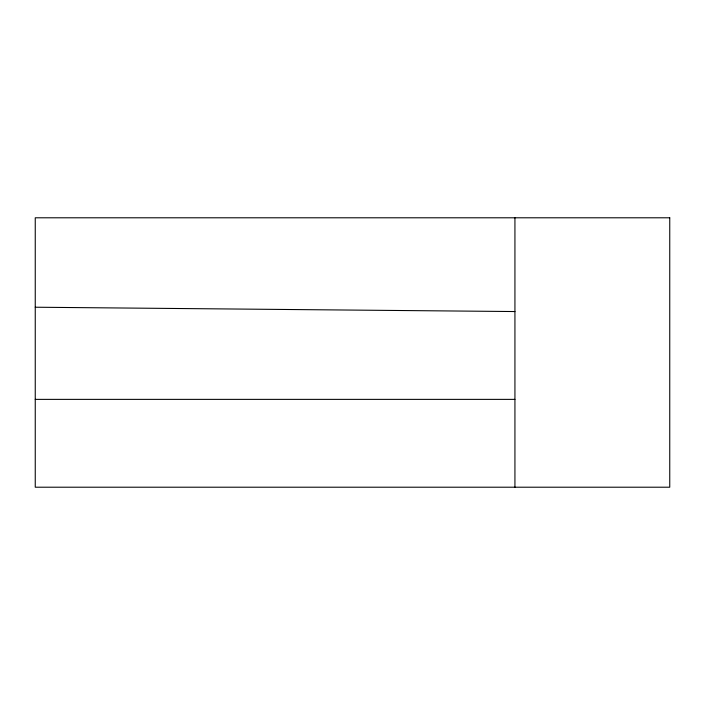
<?xml version="1.0" encoding="UTF-8"?>
<svg xmlns="http://www.w3.org/2000/svg" width="705" height="705" viewBox="0 0 705 705"><rect width="100%" height="100%" fill="white"/><g stroke="black" fill="none" stroke-linecap="round" stroke-linejoin="round"><path stroke-width="1.06" d="M35.25 399.374L514.932 399.374M35.25 307.221L514.932 311.548M514.932 217.792L514.932 487.208M669.75 217.792L35.25 217.792L35.25 487.208L669.75 487.208L669.75 217.792"/></g></svg>
